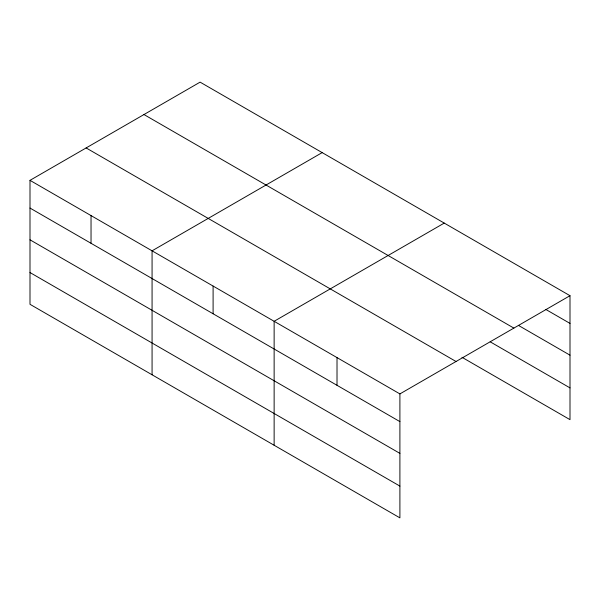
<?xml version="1.0" encoding="UTF-8"?>
<svg xmlns="http://www.w3.org/2000/svg" width="600" height="600" viewBox="0 0 600 600"><rect width="100%" height="100%" fill="white"/><g stroke="black" fill="none" stroke-linecap="round" stroke-linejoin="round"><path stroke-width="0.9" d="M30 180.345L399.9 393.908L399.9 517.86L30 304.305L30 180.345L200.1 82.14L570 295.695L570 419.655L461.97 357.285M322.17 152.61L152.07 250.822L152.07 374.775M444.232 223.087L274.132 321.293L274.132 445.252M399.9 393.908L570 295.695M545.812 309.442L570 323.407M518.408 325.38L570 355.17M143.97 114.547L513.87 328.103M490.185 341.812L570 387.893M86.13 147.938L456.03 361.5M30 208.058L399.9 421.612M30 239.82L399.9 453.375M30 272.543L399.9 486.097M337.013 357.6L337.013 385.312M213.097 286.058L213.097 313.77M91.035 215.58L91.035 243.292"/></g></svg>
